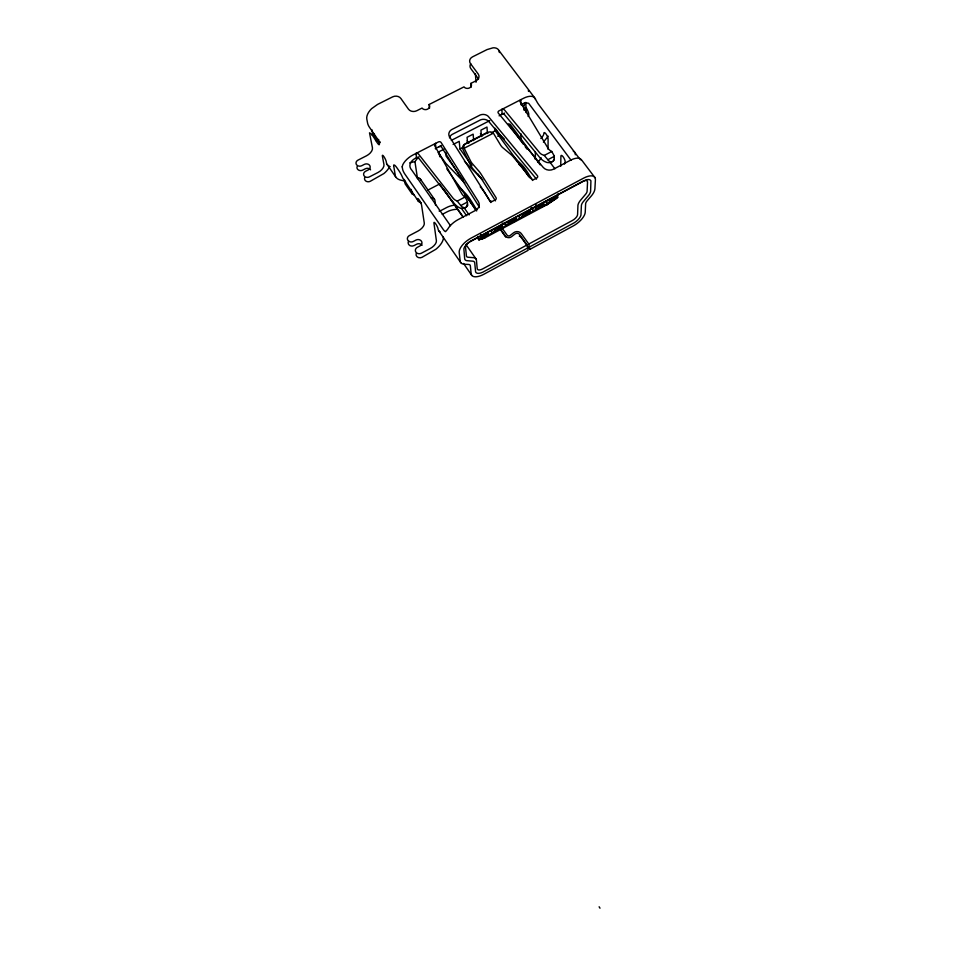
<?xml version="1.0" encoding="UTF-8"?>
<svg xmlns="http://www.w3.org/2000/svg" width="956" height="956" viewBox="0 0 956 956"><rect width="100%" height="100%" fill="white"/><g stroke="black" fill="none" stroke-linecap="round" stroke-linejoin="round"><path stroke-width="1.43" d="M548.075 149.327L548.087 139.11A4.063 1.219 63.5 0 0 545.96 133.924A4.063 1.219 63.5 0 0 543.845 133.458A6.035 2.988 -38.2 0 1 542.387 136.696L540.869 138.548M557.766 193.925L557.671 197.462A6.608 0.621 -29.7 0 1 556.261 198.489L546.641 204.907L544.466 205.397M560.742 166.284L560.897 156.21A4.075 1.243 63.2 0 1 563.084 156.76A4.075 1.243 63.2 0 1 565.199 161.946A6.095 2.868 -38 0 1 564.482 164.026M499.39 52.544A13.91 7.72 -39.2 0 0 493.081 47.8L487.058 49.581L472.527 56.858A5.999 4.876 -2.6 0 0 470.46 63.574L478.167 73.959A6.035 4.923 -2.8 0 1 476.088 80.758L470.902 83.375A4.027 3.298 -3.1 0 1 469.504 87.928A4.027 3.298 -3.1 0 1 463.983 86.877L429.089 104.515A4.063 3.346 -4.9 0 1 427.607 109.139A4.063 3.346 -4.9 0 1 422.05 108.064L416.768 110.741A6.106 5.019 -5.4 0 1 408.439 109.139L400.887 98.492A6.095 4.995 -6.1 0 0 392.593 96.891L377.572 104.419L371.585 108.685A14.077 8.09 -35.5 0 0 366.817 119.165L367.642 123.372A3.107 0.609 63 0 0 369.458 127.279L376.329 137.21A5.15 1.016 62.9 0 1 379.341 143.699A5.15 1.016 62.9 0 1 377.441 143.065C374.86 139.504 372.039 133.41 369.506 132.836L372.446 147.822A7.815 4.362 -34.4 0 1 366.53 155.78L358.01 160.118A3.92 3.262 -8.3 0 0 356.492 164.647A3.92 3.262 -8.3 0 0 361.798 165.687L364.367 164.372A3.92 3.274 -8.1 0 1 369.673 165.424A3.92 3.274 -8.1 0 1 368.168 169.965L365.598 171.267A3.932 3.298 -8.2 0 0 364.093 175.832A3.932 3.298 -8.2 0 0 369.422 176.884L377.967 172.498A7.863 4.29 -34.4 0 0 383.954 164.552L382.376 156.091A4.063 0.801 62.7 0 1 383.906 156.641A4.063 0.801 62.7 0 1 386.272 161.743L386.642 163.739A23.792 12.93 -35.4 0 0 389.809 166.631M485.457 236.813L485.182 237.339M393.645 165.567L395.461 176.525A23.888 12.727 -35.4 0 0 400.839 180.158L404.639 181.019M599.125 906.778L599.998 908.2M580.4 159.521A6.19 1.279 59.4 0 1 578.822 157.764L538.933 104.909A6.13 1.231 59.9 0 1 536.471 100.966L534.105 97.237A14.137 7.29 -38.6 0 0 523.625 98.241L498.948 110.896A1.936 1.601 -1.9 0 0 498.351 113.167L543.175 167.36A7.696 6.477 0.2 0 0 553.309 169.296L570.278 160.333A14.436 6.716 -38 0 1 580.662 158.887L580.997 159.927M523.912 110.083L523.804 105.626L525.848 102.447L526.075 112.557M409.718 162.843L414.94 161.612L418.142 157.429M485.05 237.554L479.135 239.669A6.668 0.633 -29.4 0 1 478.609 239.717L488.086 234.316A10.217 2.426 62.2 0 0 488.349 232.834L480.892 236.813A7.744 3.824 17 0 1 479.96 238.642M543.402 142.097L547.179 137.485A14.077 6.967 -38.2 0 0 548.182 136.158M488.086 234.316L486.425 236.323L502.031 226.871A10.193 2.533 62.3 0 0 502.33 225.377L494.467 229.571A10.205 2.474 62.2 0 1 494.192 231.053M502.031 226.871L500.275 228.926L515.905 219.462A10.169 2.629 62.4 0 0 516.24 217.944L508.425 222.115A10.181 2.569 62.3 0 1 508.114 223.62M515.905 219.462L514.065 221.565L529.72 212.089A10.146 2.737 62.5 0 0 530.09 210.559L522.311 214.706A10.158 2.677 62.5 0 1 521.952 216.235M529.72 212.089L527.784 214.24L543.45 204.751A10.122 2.832 62.6 0 0 543.856 203.21L536.125 207.344A10.134 2.772 62.6 0 1 535.73 208.874M543.45 204.751L541.431 206.938C547.37 204.572 551.469 199.039 557.671 197.462M501.9 114.397L502.139 114.29A2.187 1.888 2.9 0 1 504.804 114.959L540.104 157.919A16.838 5.545 59.5 0 0 545.028 161.684C547.919 163.524 552.998 162.867 554.372 159.544L554.193 159.09M416.374 158.349L416.625 158.23A2.211 1.936 -1.5 0 1 419.314 158.911L453.933 203.174A17.1 4.469 59 0 0 458.533 207.213C461.306 209.484 466.337 208.396 467.795 205.17L467.293 204.273M546.641 204.907L556.261 198.489M553.07 161.325L554.289 158.768L554.217 155.888L551.755 151.49L549.999 150.379A8.413 2.235 66.9 0 1 548.027 148.24L520.255 102.029A2.175 1.876 4 0 1 520.805 99.699L521.032 99.567M466.301 207.058C469.253 203.556 466.564 198.191 463.445 195.789A8.544 1.685 66.3 0 1 461.652 193.518L434.777 145.898A2.223 1.936 -0.3 0 1 435.41 143.496L435.637 143.364M435.458 148.813A2.211 1.924 -0.5 0 1 436.008 148.276L436.235 148.132M500.418 229.07L505.389 236.06A3.991 3.442 -2 0 0 511.472 236.765L515.033 233.969A2.999 2.581 -1.5 0 1 519.586 234.507L527.079 244.951L482.684 268.899A6.083 2.748 -35.1 0 1 477.211 268.66L476.482 260.725A11.615 5.306 -34.8 0 0 473.758 257.702L468.177 257.248A6.238 2.88 -35.1 0 1 466.409 255.85L465.524 247.305A6.298 2.94 -35.2 0 1 467.95 243.027M527.079 244.951L528.094 250.341L483.927 274.229A14.197 6.393 -35.1 0 1 471.141 273.727L470.352 265.828A6.166 2.808 -34.8 0 0 468.595 264.465L464.353 264.25A14.555 6.704 -35.1 0 1 460.171 261.024L459.215 252.527A14.71 6.859 -35.2 0 1 471.153 238.092L583.65 178.127A14.519 6.537 -37.9 0 1 595.409 179.74L594.907 188.798A14.352 6.405 -37.7 0 1 591.155 196.159L587.199 200.736A6.071 2.665 -37.7 0 0 585.622 203.843L585.239 212.196A14.041 6.154 -37.2 0 1 573.241 225.939L529.791 249.432L528.776 244.031L572.453 220.466A6.011 2.641 -37.2 0 0 577.591 214.562L577.902 206.221A11.436 5.055 -37.7 0 1 580.316 200.509L585.514 194.355A6.154 2.748 -37.7 0 0 587.104 191.188L587.534 182.142A6.214 2.808 -37.9 0 0 582.479 181.473L470.627 241.139A6.298 2.94 -35.2 0 0 469.229 242.011M528.035 247.783L482.696 272.233A9.13 4.111 -35.1 0 1 475.622 271.946L474.75 263.043A8.532 3.896 -34.8 0 0 473.065 261.191L466.946 260.677A9.357 4.314 -35.1 0 1 464.7 258.921L463.863 248.703A9.488 4.422 -35.2 0 1 469.3 242.131L585.55 180.11A9.357 4.218 -37.9 0 1 590.916 180.827L590.605 191.427A9.225 4.123 -37.7 0 1 588.585 195.406L582.873 202.194A8.401 3.705 -37.7 0 0 581.379 205.707L580.961 215.124A9.034 3.955 -37.2 0 1 574.305 222.748L529.732 246.863M490.5 231.125L492.244 230.193M506.226 222.736L504.481 223.668L502.139 223.202M518.391 216.247L520.124 215.315M532.229 208.862L533.962 207.942M546.007 201.513L547.728 200.593M546.88 204.763L484.429 238.128L479.135 239.669L484.549 238.08M415.669 153.605L415.92 153.498A2.223 1.936 -1.4 0 1 418.62 154.191L452.953 198.083A8.544 2.235 59 0 0 455.247 200.091L457.231 201.13L460.816 205.516L467.448 202.027M501.661 109.51L501.9 109.402A2.199 1.9 3.1 0 1 504.577 110.071L539.578 152.673A8.413 2.772 59.5 0 0 542.052 154.549L544.251 155.434L547.86 159.712L554.301 156.33M457.231 201.13L464.975 197.056M544.251 155.434L551.755 151.49M442.27 214.371L447.109 211.826A19.813 16.993 -4.7 0 1 456.932 209.28M427.798 190.136L439.103 184.257M464.676 144.428L463.708 145.037A3.932 3.728 53.3 0 0 463.051 149.662L469.647 163.38A9.261 2.055 65.5 0 0 473.089 168.985L480.45 177.481A7.505 1.673 65.3 0 1 481.681 179.19L495.459 200.88M465.93 143.77L487.452 132.8A3.908 3.705 54.9 0 1 488.432 132.729M471.965 165.675L459.979 148.957L462.561 147.618M491.348 132.764L495.196 130.781L495.041 128.2M464.293 148.18L493.38 133.159L500.346 144.714A5.294 1.577 60.7 0 0 502.641 147.583L511.03 154.585A13.073 3.908 60.4 0 1 513.647 157.298L531.345 178.832A2.079 1.757 -0.6 0 0 533.711 179.585L536.722 178.055A2.067 1.745 -0.4 0 0 537.511 175.832L488.217 116.309A6.823 5.664 -2.6 0 0 480.306 114.935L451.447 129.717A6.859 5.712 -3.9 0 0 449.236 136.302L489.819 200.76L491.91 201.585L495.662 199.685A2.091 1.781 -2.6 0 0 495.937 197.522L481.167 174.279A13.157 2.94 65.3 0 0 479.004 171.291L472.156 163.428A5.33 1.183 65.5 0 1 470.244 160.345L463.756 147.427L464.329 144.308L487.512 132.239L490.476 131.844L493.38 133.159M497.753 136.23L500.119 135.011L504.326 139.05M419.027 156.987C412.849 158.11 406.455 164.695 411.964 170.371L450.443 225.652M435.398 148.574L441.397 145.491M451.316 140.389L489.795 120.623M499.092 115.843L504.469 113.083M444.014 149.16L439.103 151.681L439.712 156.736M453.12 144.476L459.227 141.333L459.979 148.957M393.752 165.508L393.633 165.591A8.246 1.649 62.6 0 1 396.895 167.778L398.903 170.682A8.246 1.661 62.6 0 1 402.775 177.995L418.226 201.083M372.111 134.987L374.429 133.816M375.947 140.58L378.253 139.325M464.927 207.775L462.417 207.153L460.816 205.516M551.743 162.03L549.353 161.373L547.86 159.712M491.36 201.596L490.643 201.417M521.474 105.172L523.804 105.626M430.762 197.629L432.124 197.916A11.388 5.76 -34.9 0 1 435.04 201.226L435.601 205.409M416.601 177.29L417.975 177.601A11.317 5.915 -34.9 0 1 420.843 180.17M404.4 179.489L405.129 183.851L411.964 193.745L414.414 195.132M514.125 157.31L521.462 164.408A20.124 5.569 62.8 0 1 527.557 172.295L532.671 180.481M519.06 164.468L522.657 167.957A16.061 4.445 62.8 0 1 526.72 173.227L528.668 176.334M464.473 161.277L482.828 179.955M464.831 183.086L445.663 163.177L438.183 152.613M457.709 185.225L465.739 193.638A20.327 4.768 62.4 0 1 471.702 201.704L476.817 209.997M464.616 194.618L467.042 197.175A16.228 3.8 62.4 0 1 471.021 202.553L475.24 209.4M536.495 179.154L488.528 121.185A6.788 5.64 -2.6 0 0 480.665 119.811L451.961 134.533A6.823 5.688 -3.9 0 0 449.475 137.855M404.041 180.565L404.388 180.983A14.161 7.481 -35.3 0 0 405.595 181.867M498.877 50.453L535.611 99.077M581.499 159.831L595.122 177.876M571.055 160.226L528.656 103.296L525.095 102.639L520.948 104.634L520.805 99.699M549.903 162.09L554.898 168.806M478.526 78.978L470.854 68.629A5.963 4.852 -2.6 0 1 470.77 63.765M540.164 164.85L510.134 124.28L508.389 123.969L523.422 144.284M525.191 146.674L526.959 149.064M495.71 129L500.119 135.011M495.196 130.781L529.612 177.708M545.637 201.381L547.382 203.771M480.45 133.541L482.206 135.967M531.154 207.452L533.759 211.037M467.149 140.891L468.834 143.209M518.343 215.948L520.076 218.35M528.776 244.031L521.295 233.587A4.995 4.302 -1.5 0 0 513.695 232.702L510.134 235.499A1.996 1.721 -2 0 1 507.098 235.152L502.127 228.161M477.964 174.04L481.382 178.808M529.791 249.432L521.426 237.757A4.971 4.29 -1.5 0 0 520.494 236.801M504.589 223.286L506.322 225.7M500.705 230.026L505.652 236.992M463.17 180.11L446.117 156.115L445.675 152.315M467.568 197.88L472.73 205.17M490.775 230.647L492.495 233.085M446.834 168.877L476.638 210.965M464.042 207.679L469.145 214.909M461.545 208.516L466.636 215.745M443.572 189.025L449.499 197.462M451.196 199.876L463.051 216.761M439.784 184.066L462.895 216.976M420.377 179.095L434.502 199.362M465.942 244.473L476.04 258.968M463.552 263.474L471.858 275.483M438.78 230.826L460.804 262.685M386.929 164.181L395.736 176.968M478.598 239.693L478.562 239.633A4.314 2.127 16.8 0 1 478.311 238.916L478.096 236.419M490.882 202.564L485.779 194.295A20.279 4.971 62.5 0 0 480.235 186.767M371.86 129.657L372.541 133.195L378.887 142.372A3.083 0.609 62.8 0 1 379.09 141.763M379.819 141.584L380.034 142.755A3.083 0.609 62.8 0 0 379.341 141.918M411.271 189.419L411.964 193.745M414.94 161.612L417.521 178.664M415.92 153.498L416.625 158.23M429.089 104.515L429.555 108.195M435.41 143.508L436.008 148.276M467.52 142.396L467.066 137.294L473.136 134.163L473.662 140.556M480.689 234.387L480.892 236.813M470.902 83.375L471.2 87.116M475.383 73.732L476.016 82.288M481.406 136.565L480.94 130.147L486.986 127.04L487.417 133.47M501.9 109.402L502.139 114.29M520.889 133.721L521.02 138.166A5.867 2.952 -37.8 0 1 520.877 139.134M535.3 151.717L535.384 157.549A5.903 2.868 -37.6 0 1 535.013 159.031M536.089 204.584L536.125 207.344M422.074 245.31A3.991 3.442 -6.9 0 0 416.637 244.222L414.056 245.584A3.991 3.43 -7.2 0 1 408.63 241.055M416.171 253.591A4.003 3.454 -7 0 0 422.026 257.307L435.852 249.289A16.121 7.791 -34.4 0 0 443.357 237.088M364.678 177.72A3.908 3.286 -8.2 0 0 366.005 181.15A3.908 3.286 -8.2 0 0 370.319 181.258L383.894 173.55A15.714 8.568 -34.4 0 0 389.773 166.44M573.301 151.179A3.884 3.262 1.3 0 1 575.297 154.788M528.13 116.489A6.047 3.705 -42.1 0 0 528.752 114.923A7.003 5.449 -52.3 0 0 528.584 113.083A8.066 2.378 63.8 0 0 526.003 107.466M519.287 236.132A4.971 4.29 -1.5 0 1 519.921 236.431M455.175 205.074A19.909 17.065 -4.6 0 0 446.595 207.56L441.732 210.117A5.963 2.976 -35.2 0 1 439.103 211.037M370.57 169.833A3.896 3.262 -8.2 0 0 365.288 168.794L362.742 170.096A3.896 3.25 -8.4 0 1 358.44 169.989A3.896 3.25 -8.4 0 1 357.114 166.583M541.084 157.68A13.766 6.704 -37.6 0 1 537.929 162.233M438.995 146.722A1.948 1.625 -4.7 0 1 441.708 147.308L478.705 206.09A7.768 6.632 -3.7 0 1 479.398 207.595M440.25 231.985A14.4 7.015 -35.2 0 1 438.099 229.093A4.171 0.872 62.1 0 0 435.721 223.907A4.171 0.872 62.1 0 0 433.94 223.083L436.402 240.769A8.054 3.896 -34.4 0 1 430.057 248.608L421.369 253.221A4.027 3.466 -6.9 0 1 415.884 252.121A4.027 3.466 -6.9 0 1 417.354 247.329L419.959 245.943A4.015 3.454 -6.9 0 0 421.429 241.175A4.015 3.454 -6.9 0 0 415.956 240.076L413.351 241.45A4.003 3.442 -7.2 0 1 407.889 240.362A4.003 3.442 -7.2 0 1 409.371 235.594L418.023 231.041A8.018 3.991 -34.4 0 0 424.297 223.178L421.584 205.205A4.159 0.848 62.3 0 0 419.206 200.019A4.159 0.848 62.3 0 0 417.497 199.29A14.256 7.29 -35.2 0 0 421.309 202.815M528.202 90.82A3.8 3.131 -0.7 0 1 528.823 91.453M525.764 109.402A23.637 12.261 -38.1 0 1 525.406 110.729M549.437 201.561A10.11 2.88 62.7 0 0 549.867 200.007L557.145 196.123A7.696 0.872 -79.2 0 0 557.36 197.318M379.03 140.281A3.095 0.609 62.9 0 1 378.851 139.923M402.189 166.822L402.715 169.798A6.286 1.948 66.7 0 0 404.842 174.04L443.237 229.464A6.345 2.031 66 0 0 445.568 231.627L447.635 229.285A14.627 7.039 -35.2 0 1 458.187 219.569L475.741 210.284A7.815 6.656 -3.7 0 0 478.335 201.549L441.134 142.54A1.96 1.637 -4.7 0 0 438.41 141.942L412.98 154.992A14.316 7.636 -35.4 0 0 402.787 164.695L402.189 166.822"/></g></svg>
